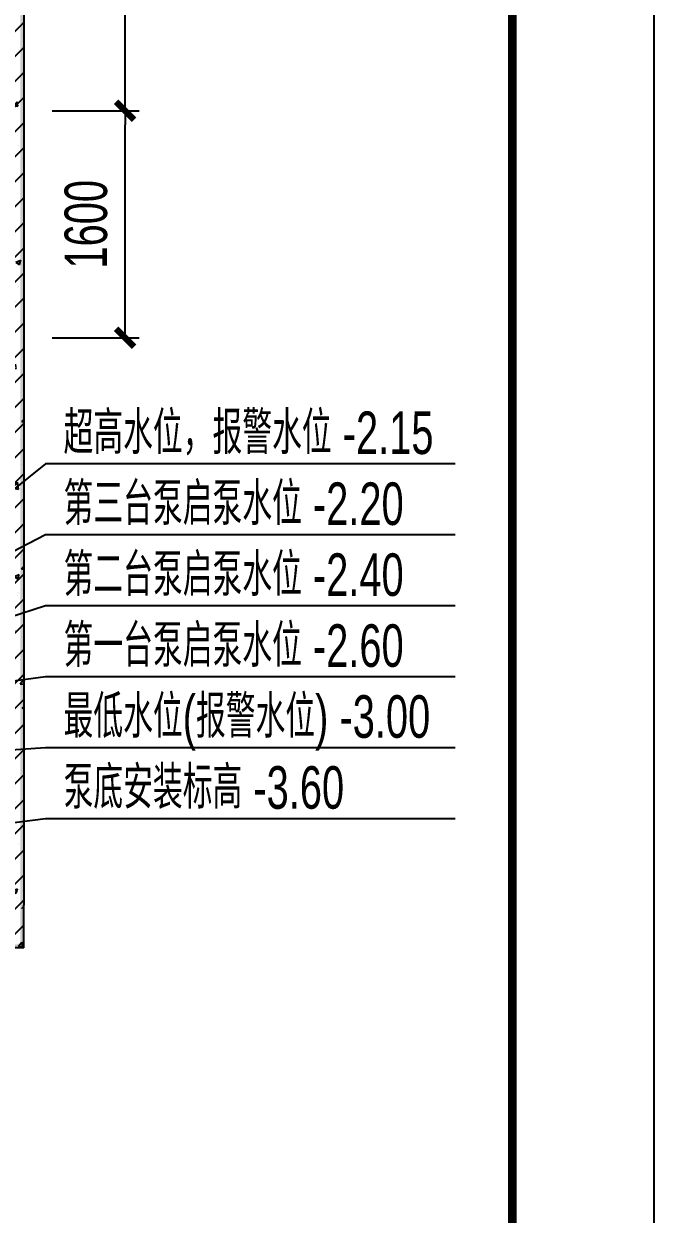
# Model space of a CAD drawing. Extents: x -316592 to 60787, y -138940 to -60306.
# Drawn here: x 7403 to 11848, y -92084 to -83694 of the extents above; entities that cross this region are included whole.
import ezdxf

# ---------------------------------------------------------------- set-up
doc = ezdxf.new("R2010")
doc.units = 0
doc.header["$LTSCALE"] = 1000
doc.header["$MEASUREMENT"] = 0
for name, color, linetype in [('---GPS_废水管_DN', 74, 'Continuous'), ('HIDE_B', 7, 'Continuous'), ('PUB_DIM', 7, 'Continuous'), ('PUB_HATCH', 246, 'Continuous'), ('PUB_WALL', 9, 'Continuous'), ('WALL', 8, 'Continuous'), ('图框', 7, 'Continuous')]:
    doc.layers.add(name, color=color, linetype=linetype)
doc.styles.add('HZ', font='HZTXT_E.SHX', dxfattribs={"width": 0.7, "bigfont": 'HZTXT.SHX'})
doc.dimstyles.new('LZGPS', dxfattribs={"dimscale": 100, "dimtxt": 3, "dimasz": 1, "dimexe": 1, "dimexo": 2, "dimgap": 1.25, "dimtad": 1, "dimdec": 0, "dimzin": 0, "dimdsep": 46, "dimtxsty": 'HZ', "dimblk": '$dimbk', "dimcen": 2, "dimclrd": 256, "dimclre": 256, "dimazin": 0, "dimtfac": 1, "dimtdec": 0, "dimtix": 1, "dimtmove": 2, "dimatfit": 3, "dimfxl": 0, "dimtolj": 1, "dimtzin": 0, "dimarcsym": 0})
pattern_1 = [(45, (-74754.78, -25657.92), (-88.38835, 88.38835), []), (50, (-74754.78, -25657.92), (358.6301, -31.3761), [37.5, -412.5]), (355, (-74754.78, -25657.92), (-69.3757, 376.0961), [30, -330]), (100.4514, (-74724.9, -25660.54), (289.2547, 344.7198), [31.8701, -350.571]), (46.1842, (-74754.78, -25557.92), (533.6205, -82.7595), [56.25, -618.75]), (96.6356, (-74710.3, -25564.8), (467.3314, 487.059), [47.8051, -525.8565]), (351.1842, (-74754.8, -25557.9), (467.331, 487.0593), [45, -495]), (21, (-74704.78, -25582.92), (298.4535, -201.30945), [37.5, -412.5]), (326, (-74704.78, -25582.92), (121.6577, 362.575), [30, -330]), (71.4514, (-74679.9, -25599.7), (420.1113, 161.2652), [31.8701, -350.571]), (37.5, (-74754.78, -25657.92), (6.07993, 166.44693), [0, -326, 0, -335, 0, -331.25]), (7.5, (-74754.78, -25657.92), (131.53477, 197.20586), [0, -191, 0, -318.5, 0, -126.25]), (327.5, (-74866.28, -25657.92), (266.91122, -11.27744), [0, -125, 0, -390, 0, -517.5]), (317.5, (-74916.28, -25657.92), (291.5931, 50.0525), [0, -162.5, 0, -259, 0, -367.5])]

# ---------------------------------------------------------------- blocks, each defined once
blk = doc.blocks.new('$dimbk')
blk.add_line((0, 0), (-1, 0))
blk.add_lwpolyline([(-0.636, -0.636, 0.45, 0.45, 0), (0.636, 0.636, 0.45, 0.45, 0)], format="xyseb")
blk = doc.blocks.new('*D46')
at = {"layer": 'Defpoints', "color": 0}
for p in [(7403.2, -81407), (8117.6, -81407), (7403.2, -84307)]:
    blk.add_point(p, dxfattribs=at)
at = {"layer": 'PUB_DIM', "lineweight": -2}
for p, q in [((7603.2, -81407), (8217.6, -81407)), ((8117.6, -84207), (8117.6, -81507)), ((7603.2, -84307), (8217.6, -84307))]:
    blk.add_line(p, q, dxfattribs=at)
at = {"layer": 'PUB_DIM', "lineweight": -2, "xscale": 100, "yscale": 100, "zscale": 100}
for p, rotation in [((8117.6, -81407), 90), ((8117.6, -84307), 270)]:
    blk.add_blockref('$dimbk', p, dxfattribs=dict(at, rotation=rotation))
at = {"layer": 'PUB_DIM', "color": 0, "insert": (7842.6, -82857), "char_height": 300, "attachment_point": 5, "rotation": 90, "style": 'HZ'}
blk.add_mtext('\\A1;2900', dxfattribs=at)
blk = doc.blocks.new('*D47')
at = {"layer": 'Defpoints', "color": 0}
for p in [(7403.2, -84307), (8117.6, -84307), (7403.2, -85907)]:
    blk.add_point(p, dxfattribs=at)
at = {"layer": 'PUB_DIM', "lineweight": -2}
for p, q in [((7603.2, -84307), (8217.6, -84307)), ((8117.6, -85807), (8117.6, -84407)), ((7603.2, -85907), (8217.6, -85907))]:
    blk.add_line(p, q, dxfattribs=at)
at = {"layer": 'PUB_DIM', "lineweight": -2, "xscale": 100, "yscale": 100, "zscale": 100}
for p, rotation in [((8117.6, -84307), 90), ((8117.6, -85907), 270)]:
    blk.add_blockref('$dimbk', p, dxfattribs=dict(at, rotation=rotation))
at = {"layer": 'PUB_DIM', "color": 0, "insert": (7842.6, -85107), "char_height": 300, "attachment_point": 5, "rotation": 90, "style": 'HZ'}
blk.add_mtext('\\A1;1600', dxfattribs=at)

msp = doc.modelspace()

# ---------------------------------------------------------------- hatches: boundary and pattern name
at = {"layer": 'PUB_HATCH'}
h = msp.add_hatch(dxfattribs=at)
h.set_pattern_fill('钢筋混凝土', color=256, scale=50, style=0)
h.set_pattern_definition(pattern_1)
h.paths.add_polyline_path([(7403.2, -80807), (6803.2, -81407), (6803.2, -85907), (6828.2, -85932), (7378.2, -86122), (7403.2, -86147)])
h = msp.add_hatch(dxfattribs=at)
h.set_pattern_fill('钢筋混凝土', color=256, scale=50, style=0)
h.set_pattern_definition(pattern_1)
h.paths.add_polyline_path([(7003.2, -86067), (6828.2, -86122), (6803.2, -86147), (6803.2, -89907), (6828.2, -89932), (7003.2, -90007), (7378.2, -89932), (7403.2, -89907), (7403.2, -86147), (7378.2, -86122)])
h = msp.add_hatch(dxfattribs=at)
h.set_pattern_fill('钢筋混凝土', color=256, scale=50, style=0)
h.set_pattern_definition(pattern_1)
h.paths.add_polyline_path([(7403.2, -90207), (7403.2, -89907), (7378.2, -89932), (7003.2, -90007), (6803.2, -90182), (6803.2, -90207)])
at = {"layer": 'PUB_WALL'}
for points in [[(7403.2, -80807), (7403.2, -86147), (7378.2, -86122), (7378.2, -80832)], [(7403.2, -86147), (7403.2, -89907), (7378.2, -89932), (7378.2, -86122)], [(7403.2, -89907), (7403.2, -89907), (7378.2, -89932), (7403.2, -89932)], [(7403.2, -90207), (7403.2, -89907), (7378.2, -89907), (7378.2, -90207)], [(7403.2, -90207), (6803.2, -90207), (6803.2, -90182), (7403.2, -90182)]]:
    msp.add_hatch(color=256, dxfattribs=at).paths.add_polyline_path(points)

# ---------------------------------------------------------------- linework, layer by layer
at = {"layer": '---GPS_废水管_DN'}
for p, q in [((7556.3, -86796.6), (5977.8, -88057)), ((10443.6, -86796.6), (7556.3, -86796.6)), ((7556.3, -87296.6), (5977.8, -88107)), ((10443.6, -87296.6), (7556.3, -87296.6)), ((7556.3, -87796.6), (5977.8, -88307)), ((10443.6, -87796.6), (7556.3, -87796.6)), ((7556.3, -88296.6), (5977.8, -88507)), ((10443.6, -88296.6), (7556.3, -88296.6)), ((7556.3, -88796.6), (5977.8, -88907)), ((10443.6, -88796.6), (7556.3, -88796.6)), ((7556.3, -89296.6), (5977.8, -89507)), ((10443.6, -89296.6), (7556.3, -89296.6))]:
    msp.add_line(p, q, dxfattribs=at)
msp.add_lwpolyline([(11847.8, -106596.8), (11847.8, -76896.8), (-30152.2, -76896.8), (-30152.2, -106596.8)], close=True)
at = {"layer": 'HIDE_B', "flags": 128}
msp.add_lwpolyline([(-27152.2, -104596.8), (-27152.2, -104596.8), (-27152.2, -104596.8), (-27152.2, -77896.8), (-27152.2, -77896.8), (-27152.2, -77896.8), (10847.8, -77896.8), (10847.8, -77896.8), (10847.8, -77896.8), (10847.8, -77896.8), (10847.8, -77896.8), (10847.8, -77896.8), (10847.8, -104596.8), (10847.8, -104596.8), (-27152.2, -104596.8)], close=True, dxfattribs=at)
at = {"layer": 'WALL'}
for p, q in [((7403.2, -80807), (7403.2, -86147)), ((7403.2, -86147), (7403.2, -89907)), ((7403.2, -86147), (7403.2, -86147)), ((7403.2, -89907), (7403.2, -89907)), ((7403.2, -90207), (7403.2, -89907)), ((7403.2, -90207), (6803.2, -90207))]:
    msp.add_line(p, q, dxfattribs=at)
at = {"layer": '图框', "linetype": 'Continuous', "const_width": 60}
msp.add_lwpolyline([(10847.8, -77896.8), (-27152.2, -77896.8), (-27152.2, -105596.8), (10847.8, -105596.8), (10847.8, -77896.8)], dxfattribs=at)

# ---------------------------------------------------------------- texts
at = {"layer": '---GPS_废水管_DN', "style": 'HZ', "width": 0.7}
for s, p in [('超高水位，报警水位 -2.15', (7683.6, -86726.6)), ('第三台泵启泵水位 -2.20', (7683.6, -87226.6)), ('第二台泵启泵水位 -2.40', (7683.6, -87726.6)), ('第一台泵启泵水位 -2.60', (7683.6, -88226.6)), ('最低水位(报警水位) -3.00', (7683.6, -88726.6)), ('泵底安装标高 -3.60', (7683.6, -89226.6))]:
    msp.add_text(s, height=300, dxfattribs=at).set_placement(p)

# ---------------------------------------------------------------- dimensions: what is measured, and where the dimension line sits
at = {"layer": 'PUB_DIM'}
for p1, p2, picture, middle in [((7403.2, -84307), (7403.2, -81407), '*D46', (7842.6, -82857)), ((7403.2, -85907), (7403.2, -84307), '*D47', (7842.6, -85107))]:
    dim = msp.add_aligned_dim(p1=p1, p2=p2, distance=-714.3, dimstyle='LZGPS', dxfattribs=at)
    dim.commit()
    dim.dimension.update_dxf_attribs({"geometry": picture, "text_midpoint": middle})

doc.saveas('drawing.dxf')
